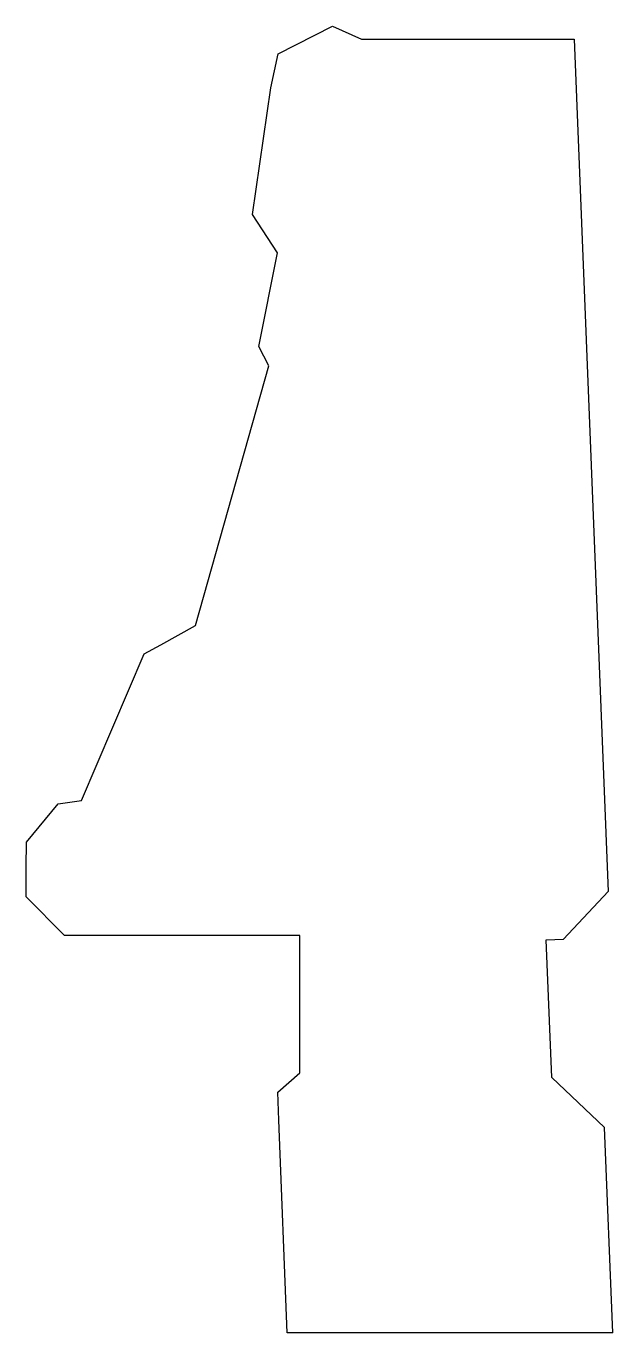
# Model space of a CAD drawing. Header units: millimetres. Extents: x 499383 to 499529, y 316498 to 316825.
import ezdxf

# ---------------------------------------------------------------- set-up
doc = ezdxf.new("R2010")
doc.units = ezdxf.units.MM

msp = doc.modelspace()

# ---------------------------------------------------------------- linework, layer by layer
for p, q in [((499445.49, 316818.01), (499459.04, 316824.97)), ((499459.04, 316824.97), (499466.32, 316821.68)), ((499466.32, 316821.68), (499512.91, 316821.68)), ((499512.91, 316821.68), (499519.44, 316821.68)), ((499519.44, 316821.68), (499528, 316608.59)), ((499443.65, 316809.56), (499445.49, 316818.01)), ((499439.06, 316777.84), (499443.65, 316809.56)), ((499445.3, 316768.3), (499439.06, 316777.84)), ((499440.68, 316744.88), (499445.3, 316768.3)), ((499443.15, 316740.01), (499440.68, 316744.88)), ((499424.86, 316675.12), (499443.15, 316740.01)), ((499416.18, 316670.27), (499424.86, 316675.12)), ((499411.99, 316668.03), (499416.18, 316670.27)), ((499396.32, 316631.32), (499411.99, 316668.03)), ((499390.48, 316630.48), (499396.32, 316631.32)), ((499382.59, 316620.88), (499390.48, 316630.48)), ((499382.55, 316614.62), (499382.59, 316620.88)), ((499382.51, 316607.28), (499382.55, 316614.62)), ((499528, 316608.59), (499516.78, 316596.68)), ((499392.08, 316597.61), (499382.51, 316607.28)), ((499399.55, 316597.61), (499392.08, 316597.61)), ((499450.9, 316597.61), (499399.55, 316597.61)), ((499450.9, 316563.25), (499450.9, 316597.61)), ((499512.48, 316596.51), (499516.78, 316596.68)), ((499513.87, 316562.03), (499512.48, 316596.51)), ((499445.45, 316558.4), (499450.9, 316563.25)), ((499527.08, 316549.58), (499513.87, 316562.03)), ((499445.67, 316551.38), (499445.45, 316558.4)), ((499447.72, 316498.21), (499445.67, 316551.38)), ((499529.15, 316498.21), (499527.08, 316549.58)), ((499529.15, 316498.21), (499447.72, 316498.21))]:
    msp.add_line(p, q)

doc.saveas('drawing.dxf')
